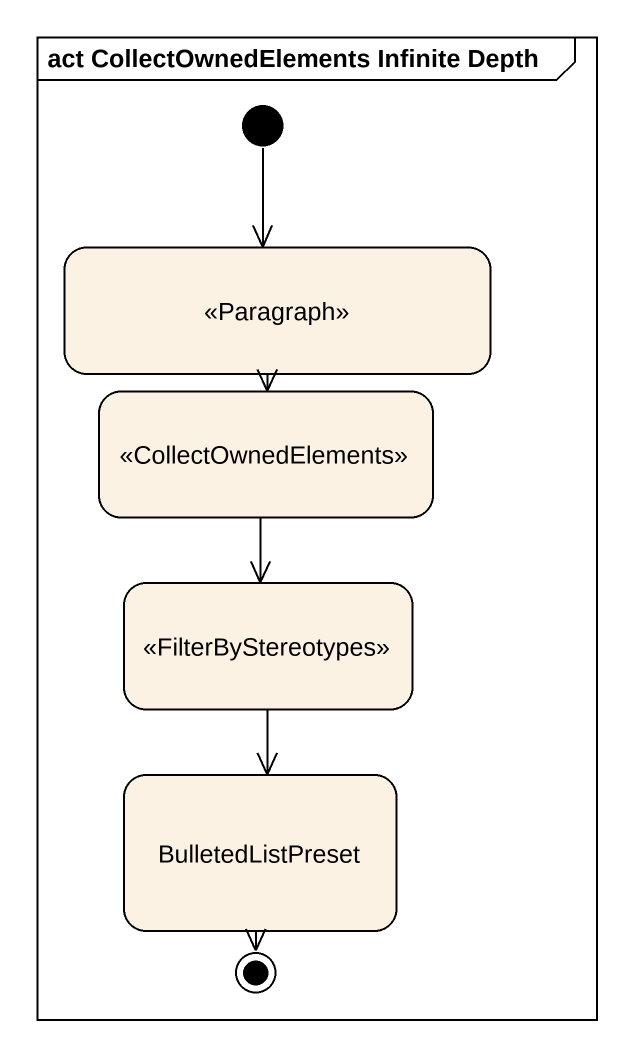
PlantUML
@startuml
mainframe act CollectOwnedElements Infinite Depth
hide empty description
state " " as state1 <<Paragraph>>
state " " as state2 <<CollectOwnedElements>>
state " " as state3 <<FilterByStereotypes>>
state BulletedListPreset
[*] --> state1
state1 --> state2
state2 --> state3
state3 --> BulletedListPreset
BulletedListPreset --> [*]
@enduml
